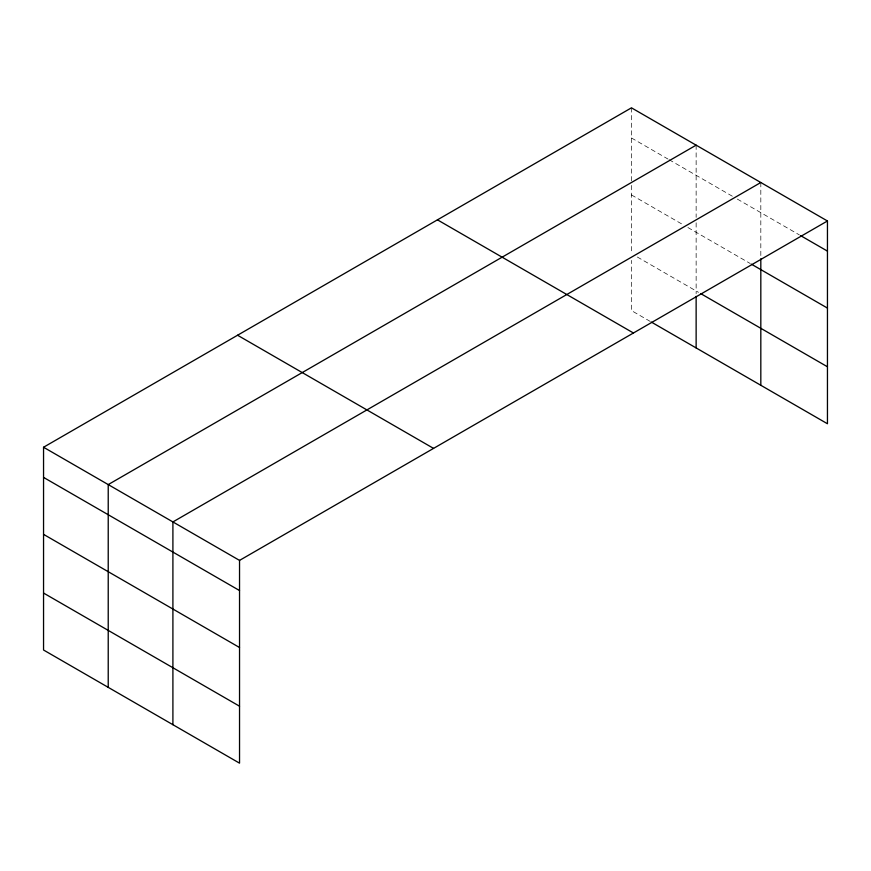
<?xml version="1.0" encoding="UTF-8"?>
<svg xmlns="http://www.w3.org/2000/svg" width="871" height="871" viewBox="0 0 871 871"><rect width="100%" height="100%" fill="white"/><g stroke="black" fill="none" stroke-linecap="round" stroke-linejoin="round"><path stroke-width="0.65" stroke-dasharray="4.36 3.27" d="M631.464 137.966L667.915 159.012M669.091 159.698L732.587 196.356M737.291 199.067L799.393 234.92M631.464 194.93L683.202 224.805M687.905 227.527L750.236 263.51M637.343 257.021L698.488 292.329M650.278 321.453L631.464 310.599L631.464 260.407M760.818 182.507L760.818 257.413M696.136 145.163L696.136 217.358M696.136 222.78L696.136 293.679M631.464 107.83L631.464 184.086M631.464 185.436L631.464 253.624"/><path stroke-width="1.31" d="M43.55 447.248L239.536 560.401L239.536 763.17L43.55 650.016L43.55 447.248L631.464 107.83L827.45 220.984L827.45 423.752L651.454 322.139M696.136 145.163L108.222 484.592L108.222 687.361M760.818 182.507L172.904 521.936L172.904 724.705M239.536 560.401L827.45 220.984M800.558 235.595L827.45 251.12M751.412 264.185L827.45 308.084M700.839 293.679L827.45 366.778M437.449 219.84L633.435 332.994M237.565 335.237L433.551 448.391M43.55 477.395L239.536 590.549M43.55 534.359L239.536 647.512M43.55 593.053L239.536 706.207M760.818 258.763L760.818 385.276M696.136 296.39L696.136 347.932"/></g></svg>
